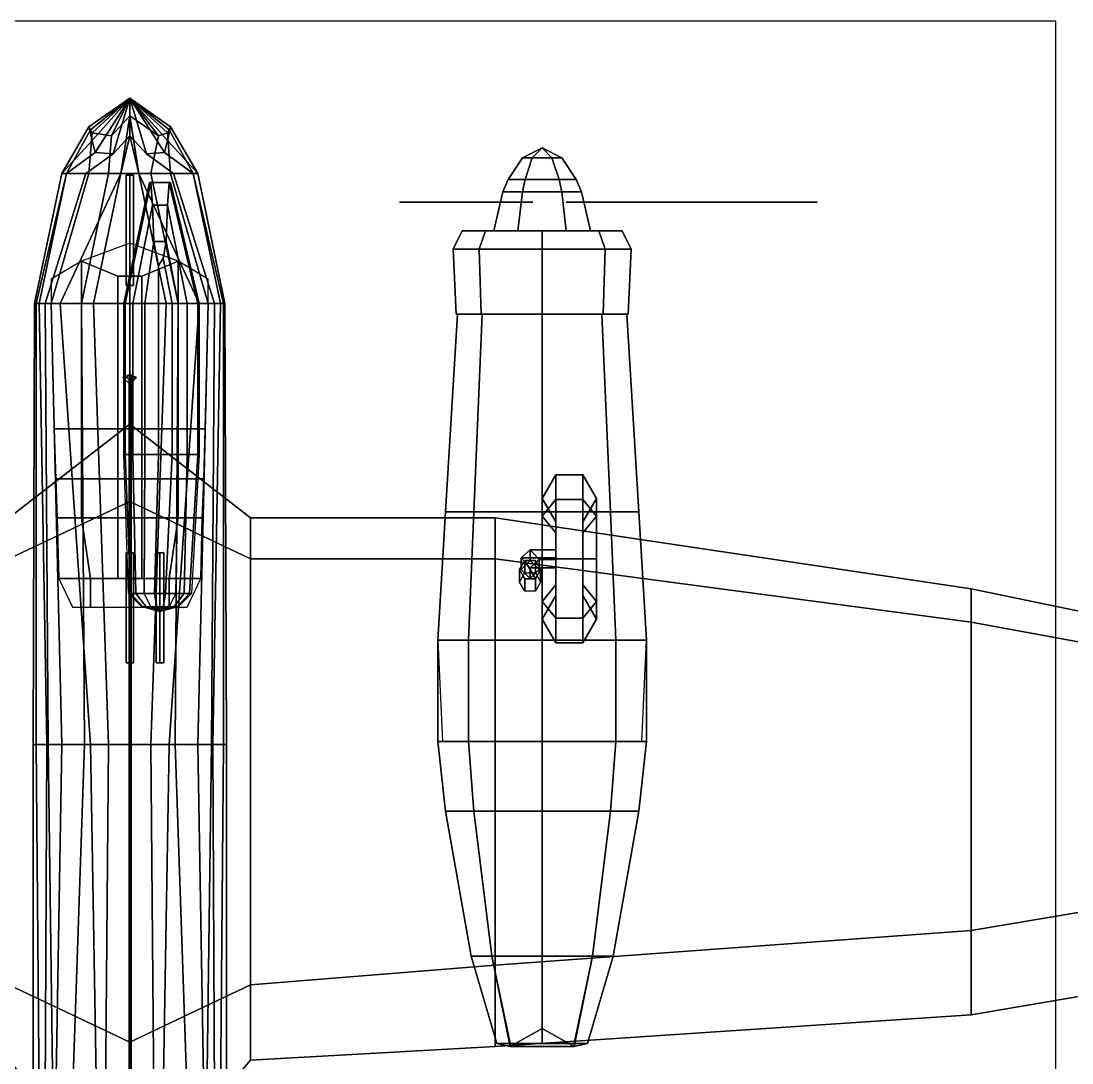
# Model space of a CAD drawing. Header units: millimetres. Extents: x -10 to 10, y -13 to 41.5.
# Drawn here: x -0.72 to 6.24, y 0.81 to 7.71 of the extents above; entities that cross this region are included whole.
import ezdxf

# ---------------------------------------------------------------- set-up
doc = ezdxf.new("R2010")
doc.units = ezdxf.units.MM
for name, color, linetype in [('cab', 6, 'Continuous'), ('doors', 6, 'Continuous'), ('drawing', 9, 'Continuous'), ('gun', 1, 'Continuous'), ('propeller', 1, 'Continuous'), ('shassis', 3, 'Continuous'), ('wheels', 2, 'Continuous'), ('wing1', 5, 'Continuous'), ('wing2', 5, 'Continuous')]:
    doc.layers.add(name, color=color, linetype=linetype)
picture_1 = doc.add_image_def('image2.gif', size_in_pixel=(2260, 1623))

msp = doc.modelspace()

# ---------------------------------------------------------------- linework, layer by layer
for points in [[(0, 7.2, -0.18), (-0.27, 7.01, -0.18), (-0.26, 6.99, -0.0494), (0, 7.2, -0.18)], [(0, 7.2, -0.18), (-0.25, 6.92, -0.3106), (-0.27, 7.01, -0.18), (0, 7.2, -0.18)], [(0, 7.2, -0.18), (-0.26, 6.99, -0.0494), (-0.25, 6.97, 0.0654), (0, 7.2, -0.18)], [(0, 7.2, -0.18), (-0.25, 6.97, 0.0654), (-0.12, 6.95, 0.1507), (0, 7.2, -0.18)], [(0, 7.2, -0.18), (-0.23, 6.84, -0.4254), (-0.25, 6.92, -0.3106), (0, 7.2, -0.18)], [(0, 7.2, -0.18), (-0.11, 6.83, -0.5107), (-0.23, 6.84, -0.4254), (0, 7.2, -0.18)], [(0, 7.2, -0.18), (-0.12, 6.95, 0.1507), (0, 7.0818, 0.196), (0, 7.2, -0.18)], [(0, 7.2, -0.18), (0, 6.95, -0.51), (-0.11, 6.83, -0.5107), (0, 7.2, -0.18)], [(0, 7.2, -0.18), (0, 7.0818, 0.196), (0, 7.0818, 0.196), (0, 7.2, -0.18)], [(0, 7.2, -0.18), (0, 7.0818, 0.196), (0.1909, 6.95, 0.1507), (0, 7.2, -0.18)], [(0, 7.2, -0.18), (0.1909, 6.95, 0.1507), (0.25, 6.97, 0.0654), (0, 7.2, -0.18)], [(0, 7.2, -0.18), (0.25, 6.97, 0.0654), (0.26, 6.99, -0.0494), (0, 7.2, -0.18)], [(0, 7.2, -0.18), (0.26, 6.99, -0.0494), (0.27, 7.01, -0.18), (0, 7.2, -0.18)], [(0, 7.2, -0.18), (0.27, 7.01, -0.18), (0.25, 6.92, -0.3106), (0, 7.2, -0.18)], [(0, 7.2, -0.18), (0.25, 6.92, -0.3106), (0.23, 6.84, -0.4254), (0, 7.2, -0.18)], [(0, 7.2, -0.18), (0.23, 6.84, -0.4254), (0.11, 6.83, -0.5107), (0, 7.2, -0.18)], [(0, 7.2, -0.18), (0.11, 6.83, -0.5107), (0, 6.95, -0.51), (0, 7.2, -0.18)], [(0, 7.2, -0.18), (0, 6.95, -0.51), (0, 6.95, -0.51), (0, 7.2, -0.18)], [(-0.12, 6.95, 0.1507), (-0.14, 6.7, 0.41), (-0.06, 6.7, 0.42), (0, 7.0818, 0.196)], [(0, 7.0818, 0.196), (-0.06, 6.7, 0.42), (0.06, 6.7, 0.42), (0, 7.0818, 0.196)], [(0, 7.0818, 0.196), (0.06, 6.7, 0.42), (0.14, 6.7, 0.41), (0.1909, 6.95, 0.1507)], [(-0.27, 7.01, -0.18), (-0.45, 6.7, 0.01), (-0.42, 6.7, 0.13), (-0.26, 6.99, -0.0494)], [(-0.25, 6.92, -0.3106), (-0.45, 6.7, -0.24), (-0.45, 6.7, 0.01), (-0.27, 7.01, -0.18)], [(-0.26, 6.99, -0.0494), (-0.42, 6.7, 0.13), (-0.27, 6.7, 0.34), (-0.25, 6.97, 0.0654)], [(-0.25, 6.97, 0.0654), (-0.27, 6.7, 0.34), (-0.14, 6.7, 0.41), (-0.12, 6.95, 0.1507)], [(0.1909, 6.95, 0.1507), (0.14, 6.7, 0.41), (0.27, 6.7, 0.34), (0.25, 6.97, 0.0654)], [(0.27, 7.01, -0.18), (0.45, 6.7, 0.01), (0.45, 6.7, -0.24), (0.25, 6.92, -0.3106)], [(0.25, 6.97, 0.0654), (0.27, 6.7, 0.34), (0.42, 6.7, 0.13), (0.26, 6.99, -0.0494)], [(0.26, 6.99, -0.0494), (0.42, 6.7, 0.13), (0.45, 6.7, 0.01), (0.27, 7.01, -0.18)], [(-0.23, 6.84, -0.4254), (-0.42, 6.7, -0.43), (-0.45, 6.7, -0.24), (-0.25, 6.92, -0.3106)], [(0, 6.95, -0.51), (-0.06, 6.7, -0.63), (-0.29, 6.7, -0.58), (-0.11, 6.83, -0.5107)], [(0, 6.95, -0.51), (0.06, 6.7, -0.63), (-0.06, 6.7, -0.63), (0, 6.95, -0.51)], [(0.11, 6.83, -0.5107), (0.29, 6.7, -0.58), (0.06, 6.7, -0.63), (0, 6.95, -0.51)], [(0.25, 6.92, -0.3106), (0.45, 6.7, -0.24), (0.42, 6.7, -0.43), (0.23, 6.84, -0.4254)], [(-0.11, 6.83, -0.5107), (-0.29, 6.7, -0.58), (-0.42, 6.7, -0.43), (-0.23, 6.84, -0.4254)], [(0.23, 6.84, -0.4254), (0.42, 6.7, -0.43), (0.29, 6.7, -0.58), (0.11, 6.83, -0.5107)], [(-0.45, 6.7, -0.24), (-0.42, 6.7, -0.43), (-0.62, 5.84, -0.4), (-0.63, 5.84, -0.21)], [(-0.42, 6.7, 0.13), (-0.45, 6.7, 0.01), (-0.63, 5.84, 0.04), (-0.6, 5.84, 0.2)], [(-0.45, 6.7, 0.01), (-0.45, 6.7, -0.24), (-0.63, 5.84, -0.21), (-0.63, 5.84, 0.04)], [(-0.42, 6.7, -0.43), (-0.29, 6.7, -0.58), (-0.56, 5.84, -0.59), (-0.62, 5.84, -0.4)], [(-0.27, 6.7, 0.34), (-0.42, 6.7, 0.13), (-0.6, 5.84, 0.2), (-0.52, 5.84, 0.61)], [(-0.29, 6.7, -0.58), (-0.06, 6.7, -0.63), (-0.46, 5.84, -0.71), (-0.56, 5.84, -0.59)], [(-0.14, 6.7, 0.41), (-0.27, 6.7, 0.34), (-0.52, 5.84, 0.61), (-0.32, 5.84, 0.69)], [(-0.06, 6.7, -0.63), (0, 6.7, -0.63), (0, 5.84, -0.73), (-0.46, 5.84, -0.71)], [(-0.06, 6.7, 0.42), (-0.14, 6.7, 0.41), (-0.32, 5.84, 0.69), (-0.24, 5.84, 0.71)], [(-0.24, 5.84, 0.71), (0, 5.84, 0.74), (0, 6.7, 0.42), (-0.06, 6.7, 0.42)], [(0.46, 5.84, -0.71), (0, 5.84, -0.73), (0, 6.7, -0.63), (0.06, 6.7, -0.63)], [(0.06, 6.7, 0.42), (0, 6.7, 0.42), (0, 5.84, 0.74), (0.24, 5.84, 0.71)], [(0.56, 5.84, -0.59), (0.46, 5.84, -0.71), (0.06, 6.7, -0.63), (0.29, 6.7, -0.58)], [(0.24, 5.84, 0.71), (0.32, 5.84, 0.69), (0.14, 6.7, 0.41), (0.06, 6.7, 0.42)], [(0.32, 5.84, 0.69), (0.52, 5.84, 0.61), (0.27, 6.7, 0.34), (0.14, 6.7, 0.41)], [(0.52, 5.84, 0.61), (0.6, 5.84, 0.2), (0.42, 6.7, 0.13), (0.27, 6.7, 0.34)], [(0.62, 5.84, -0.4), (0.56, 5.84, -0.59), (0.29, 6.7, -0.58), (0.42, 6.7, -0.43)], [(0.63, 5.84, -0.21), (0.62, 5.84, -0.4), (0.42, 6.7, -0.43), (0.45, 6.7, -0.24)], [(0.6, 5.84, 0.2), (0.63, 5.84, 0.04), (0.45, 6.7, 0.01), (0.42, 6.7, 0.13)], [(0.63, 5.84, 0.04), (0.63, 5.84, -0.21), (0.45, 6.7, -0.24), (0.45, 6.7, 0.01)], [(-0.63, 5.84, -0.21), (-0.62, 5.84, -0.4), (-0.62, 2.92, -0.53), (-0.64, 2.92, -0.44)], [(-0.6, 5.84, 0.2), (-0.63, 5.84, 0.04), (-0.64, 2.92, 0.11), (-0.55, 2.92, 0.5)], [(-0.63, 5.84, 0.04), (-0.63, 5.84, -0.21), (-0.64, 2.92, -0.44), (-0.64, 2.92, 0.11)], [(-0.62, 5.84, -0.4), (-0.56, 5.84, -0.59), (-0.54, 2.92, -0.63), (-0.62, 2.92, -0.53)], [(-0.52, 5.84, 0.61), (-0.6, 5.84, 0.2), (-0.55, 2.92, 0.5), (-0.45, 2.92, 0.65)], [(-0.56, 5.84, -0.59), (-0.46, 5.84, -0.71), (-0.26, 2.92, -0.73), (-0.54, 2.92, -0.63)], [(-0.32, 5.84, 0.69), (-0.52, 5.84, 0.61), (-0.45, 2.92, 0.65), (-0.3, 2.92, 0.71)], [(-0.46, 5.84, -0.71), (0, 5.84, -0.73), (0, 2.92, -0.73), (-0.26, 2.92, -0.73)], [(-0.24, 5.84, 0.71), (-0.32, 5.84, 0.69), (-0.3, 2.92, 0.71), (-0.14, 2.92, 0.74)], [(-0.14, 2.92, 0.74), (0, 2.92, 0.74), (0, 5.84, 0.74), (-0.24, 5.84, 0.71)], [(0.24, 5.84, 0.71), (0, 5.84, 0.74), (0, 2.92, 0.74), (0.14, 2.92, 0.74)], [(0.26, 2.92, -0.73), (0, 2.92, -0.73), (0, 5.84, -0.73), (0.46, 5.84, -0.71)], [(0.14, 2.92, 0.74), (0.3, 2.92, 0.71), (0.32, 5.84, 0.69), (0.24, 5.84, 0.71)], [(0.54, 2.92, -0.63), (0.26, 2.92, -0.73), (0.46, 5.84, -0.71), (0.56, 5.84, -0.59)], [(0.3, 2.92, 0.71), (0.45, 2.92, 0.65), (0.52, 5.84, 0.61), (0.32, 5.84, 0.69)], [(0.45, 2.92, 0.65), (0.55, 2.92, 0.5), (0.6, 5.84, 0.2), (0.52, 5.84, 0.61)], [(0.62, 2.92, -0.53), (0.54, 2.92, -0.63), (0.56, 5.84, -0.59), (0.62, 5.84, -0.4)], [(0.55, 2.92, 0.5), (0.64, 2.92, 0.11), (0.63, 5.84, 0.04), (0.6, 5.84, 0.2)], [(0.64, 2.92, -0.44), (0.62, 2.92, -0.53), (0.62, 5.84, -0.4), (0.63, 5.84, -0.21)], [(0.64, 2.92, 0.11), (0.64, 2.92, -0.44), (0.63, 5.84, -0.21), (0.63, 5.84, 0.04)], [(-0.02, 5.35, 2.03), (0, 5.37, 2.03), (0, 5.37, 0.99), (-0.045, 5.35, 0.99)], [(0.02, 5.35, 2.03), (0, 5.37, 2.03), (-0.02, 5.35, 2.03), (0, 5.33, 2.03)], [(0, 5.37, 2.03), (0.02, 5.35, 2.03), (0.045, 5.35, 0.99), (0, 5.37, 0.99)], [(0, 5.33, 2.03), (-0.02, 5.35, 2.03), (-0.045, 5.35, 0.99), (0, 5.305, 1)], [(0.01, 5.35, 2.01), (-0.005, 5.35, 2.0187), (-0.005, -5.58, 1.9996), (0.01, -5.58, 1.9909)], [(-0.005, 5.35, 2.0187), (-0.005, 5.35, 2.0013), (-0.005, -5.58, 1.9823), (-0.005, -5.58, 1.9996)], [(-0.005, 5.35, 2.0013), (0.01, 5.35, 2.01), (0.01, -5.58, 1.9909), (-0.005, -5.58, 1.9823)], [(0.02, 5.35, 2.03), (0, 5.33, 2.03), (0, 5.305, 1), (0.045, 5.35, 0.99)], [(-0.55, 2.92, 0.5), (-0.64, 2.92, 0.11), (-0.64, 0.59, 0.02), (-0.56, 0.59, 0.4)], [(-0.64, 2.92, -0.44), (-0.62, 2.92, -0.53), (-0.6, 0.59, -0.6), (-0.64, 0.59, -0.51)], [(-0.64, 2.92, 0.11), (-0.64, 2.92, -0.44), (-0.64, 0.59, -0.51), (-0.64, 0.59, 0.02)], [(-0.62, 2.92, -0.53), (-0.54, 2.92, -0.63), (-0.51, 0.59, -0.68), (-0.6, 0.59, -0.6)], [(-0.45, 2.92, 0.65), (-0.55, 2.92, 0.5), (-0.56, 0.59, 0.4), (-0.49, 0.59, 0.57)], [(-0.54, 2.92, -0.63), (-0.26, 2.92, -0.73), (-0.22, 0.59, -0.76), (-0.51, 0.59, -0.68)], [(-0.3, 2.92, 0.71), (-0.45, 2.92, 0.65), (-0.49, 0.59, 0.57), (-0.38, 0.59, 0.66)], [(-0.14, 2.92, 0.74), (-0.3, 2.92, 0.71), (-0.38, 0.59, 0.66), (-0.16, 0.59, 0.72)], [(0.22, 0.59, -0.76), (-0.22, 0.59, -0.76), (-0.26, 2.92, -0.73), (0.26, 2.92, -0.73)], [(0.14, 2.92, 0.74), (-0.14, 2.92, 0.74), (-0.16, 0.59, 0.72), (0.16, 0.59, 0.72)], [(0.16, 0.59, 0.72), (0.38, 0.59, 0.66), (0.3, 2.92, 0.71), (0.14, 2.92, 0.74)], [(0.51, 0.59, -0.68), (0.22, 0.59, -0.76), (0.26, 2.92, -0.73), (0.54, 2.92, -0.63)], [(0.38, 0.59, 0.66), (0.49, 0.59, 0.57), (0.45, 2.92, 0.65), (0.3, 2.92, 0.71)], [(0.49, 0.59, 0.57), (0.56, 0.59, 0.4), (0.55, 2.92, 0.5), (0.45, 2.92, 0.65)], [(0.6, 0.59, -0.6), (0.51, 0.59, -0.68), (0.54, 2.92, -0.63), (0.62, 2.92, -0.53)], [(0.56, 0.59, 0.4), (0.64, 0.59, 0.02), (0.64, 2.92, 0.11), (0.55, 2.92, 0.5)], [(0.64, 0.59, -0.51), (0.6, 0.59, -0.6), (0.62, 2.92, -0.53), (0.64, 2.92, -0.44)], [(0.64, 0.59, 0.02), (0.64, 0.59, -0.51), (0.64, 2.92, -0.44), (0.64, 2.92, 0.11)]]:
    msp.add_3dface(points)
at = {"layer": 'cab'}
for points in [[(-0.03, 5.84, -1.08), (-0.04, 5.84, -0.73), (0.13, 6.64, -0.64), (0.14, 6.64, -0.77)], [(0.02, 5.84, -1.15), (-0.03, 5.84, -1.08), (0.14, 6.64, -0.77), (0.15, 6.49, -0.93)], [(0.14, 6.64, -0.77), (0.13, 6.64, -0.64), (0.27, 6.64, -0.64), (0.26, 6.64, -0.74)], [(0.15, 6.49, -0.93), (0.14, 6.64, -0.77), (0.26, 6.64, -0.74), (0.25, 6.49, -0.93)], [(0.45, 5.84, -0.92), (0.38, 5.84, -1.12), (0.25, 6.49, -0.93), (0.26, 6.64, -0.74)], [(0.46, 5.84, -0.71), (0.45, 5.84, -0.92), (0.26, 6.64, -0.74), (0.27, 6.64, -0.64)], [(0.1, 5.84, -1.19), (0.02, 5.84, -1.15), (0.15, 6.49, -0.93), (0.16, 6.25, -1.14)], [(0.16, 6.25, -1.14), (0.15, 6.49, -0.93), (0.25, 6.49, -0.93), (0.24, 6.25, -1.14)], [(0.38, 5.84, -1.12), (0.32, 5.84, -1.17), (0.24, 6.25, -1.14), (0.25, 6.49, -0.93)], [(0, 6.24, 0.56), (-0.32, 6.12, 0.52), (-0.08, 6.02, 0.82), (0, 6.02, 0.82)], [(0, 6.02, 0.82), (0.08, 6.02, 0.82), (0.32, 6.12, 0.52), (0, 6.24, 0.56)], [(0.19, 5.84, -1.21), (0.1, 5.84, -1.19), (0.16, 6.25, -1.14), (0.19, 6.09, -1.18)], [(0.19, 6.09, -1.18), (0.16, 6.25, -1.14), (0.24, 6.25, -1.14), (0.22, 6.14, -1.17)], [(0.32, 5.84, -1.17), (0.28, 5.84, -1.19), (0.22, 6.14, -1.17), (0.24, 6.25, -1.14)], [(0.28, 5.84, -1.19), (0.19, 5.84, -1.21), (0.19, 6.09, -1.18), (0.22, 6.14, -1.17)], [(-0.32, 6.12, 0.52), (-0.52, 6, 0.56), (-0.52, 5.84, 0.61), (-0.32, 5.84, 0.8)], [(-0.08, 6.02, 0.82), (-0.32, 6.12, 0.52), (-0.32, 5.84, 0.8), (-0.08, 5.84, 0.92)], [(0.08, 5.84, 0.92), (0.32, 5.84, 0.8), (0.32, 6.12, 0.52), (0.08, 6.02, 0.82)], [(0.32, 5.84, 0.8), (0.52, 5.84, 0.61), (0.52, 6, 0.56), (0.32, 6.12, 0.52)], [(-0.08, 5.84, 0.92), (0.08, 5.84, 0.92), (0.08, 6.02, 0.82), (-0.08, 6.02, 0.82)], [(-0.32, 5.84, 0.8), (-0.52, 5.84, 0.61), (-0.5, 5.01, 0.61), (-0.32, 5.01, 0.93)], [(-0.08, 5.84, 0.92), (-0.32, 5.84, 0.8), (-0.32, 5.01, 0.93), (-0.08, 5.01, 1.05)], [(0.08, 5.84, 0.92), (-0.08, 5.84, 0.92), (-0.08, 5.01, 1.05), (0.08, 5.01, 1.05)], [(-0.03, 4.84, -1.08), (-0.04, 4.84, -0.73), (-0.04, 5.84, -0.73), (-0.03, 5.84, -1.08)], [(0.02, 4.84, -1.15), (-0.03, 4.84, -1.08), (-0.03, 5.84, -1.08), (0.02, 5.84, -1.15)], [(0.1, 4.84, -1.19), (0.02, 4.84, -1.15), (0.02, 5.84, -1.15), (0.1, 5.84, -1.19)], [(0.08, 5.01, 1.05), (0.32, 5.01, 0.93), (0.32, 5.84, 0.8), (0.08, 5.84, 0.92)], [(0.19, 4.84, -1.21), (0.1, 4.84, -1.19), (0.1, 5.84, -1.19), (0.19, 5.84, -1.21)], [(0.28, 4.84, -1.19), (0.19, 4.84, -1.21), (0.19, 5.84, -1.21), (0.28, 5.84, -1.19)], [(0.32, 4.84, -1.17), (0.28, 4.84, -1.19), (0.28, 5.84, -1.19), (0.32, 5.84, -1.17)], [(0.32, 5.01, 0.93), (0.5, 5.01, 0.61), (0.52, 5.84, 0.61), (0.32, 5.84, 0.8)], [(0.38, 4.84, -1.12), (0.32, 4.84, -1.17), (0.32, 5.84, -1.17), (0.38, 5.84, -1.12)], [(0.45, 4.84, -0.92), (0.38, 4.84, -1.12), (0.38, 5.84, -1.12), (0.45, 5.84, -0.92)], [(0.46, 4.84, -0.71), (0.45, 4.84, -0.92), (0.45, 5.84, -0.92), (0.46, 5.84, -0.71)], [(-0.32, 5.01, 0.93), (-0.5, 5.01, 0.61), (-0.49, 4.68, 0.61), (-0.32, 4.68, 0.93)], [(-0.08, 5.01, 1.05), (-0.32, 5.01, 0.93), (-0.32, 4.68, 0.93), (-0.08, 4.68, 1.05)], [(0.08, 5.01, 1.05), (-0.08, 5.01, 1.05), (-0.08, 4.68, 1.05), (0.08, 4.68, 1.05)], [(0.08, 4.68, 1.05), (0.32, 4.68, 0.93), (0.32, 5.01, 0.93), (0.08, 5.01, 1.05)], [(0.32, 4.68, 0.93), (0.49, 4.68, 0.61), (0.5, 5.01, 0.61), (0.32, 5.01, 0.93)], [(-0.0078, 3.92, -0.73), (-0.04, 4.84, -0.73), (-0.03, 4.84, -1.08), (0.0047, 3.92, -0.8011)], [(0.0047, 3.92, -0.8011), (-0.03, 4.84, -1.08), (0.02, 4.84, -1.15), (0.0408, 3.92, -0.8636)], [(0.0408, 3.92, -0.8636), (0.02, 4.84, -1.15), (0.1, 4.84, -1.19), (0.0961, 3.92, -0.91)], [(0.0961, 3.92, -0.91), (0.1, 4.84, -1.19), (0.19, 4.84, -1.21), (0.1639, 3.92, -0.9347)], [(0.1639, 3.92, -0.9347), (0.19, 4.84, -1.21), (0.28, 4.84, -1.19), (0.2361, 3.92, -0.9347)], [(0.2361, 3.92, -0.9347), (0.28, 4.84, -1.19), (0.32, 4.84, -1.17), (0.3039, 3.92, -0.91)], [(0.3039, 3.92, -0.91), (0.32, 4.84, -1.17), (0.38, 4.84, -1.12), (0.3592, 3.92, -0.8636)], [(0.3592, 3.92, -0.8636), (0.38, 4.84, -1.12), (0.45, 4.84, -0.92), (0.3953, 3.92, -0.8011)], [(0.3953, 3.92, -0.8011), (0.45, 4.84, -0.92), (0.46, 4.84, -0.71), (0.4078, 3.92, -0.73)], [(-0.32, 4.68, 0.93), (-0.49, 4.68, 0.61), (-0.48, 4.42, 0.61), (-0.32, 4.42, 0.93)], [(-0.08, 4.68, 1.05), (-0.32, 4.68, 0.93), (-0.32, 4.42, 0.93), (-0.08, 4.42, 1)], [(0.08, 4.68, 1.05), (-0.08, 4.68, 1.05), (-0.08, 4.42, 1), (0.08, 4.42, 1)], [(0.08, 4.42, 1), (0.32, 4.42, 0.93), (0.32, 4.68, 0.93), (0.08, 4.68, 1.05)], [(0.32, 4.42, 0.93), (0.48, 4.42, 0.61), (0.49, 4.68, 0.61), (0.32, 4.68, 0.93)], [(-0.32, 4.42, 0.93), (-0.48, 4.42, 0.61), (-0.47, 4.02, 0.61), (-0.26, 4.02, 0.76)], [(-0.08, 4.42, 1), (-0.32, 4.42, 0.93), (-0.26, 4.02, 0.76), (-0.08, 4.02, 0.76)], [(0.08, 4.42, 1), (-0.08, 4.42, 1), (-0.08, 4.02, 0.76), (0.08, 4.02, 0.76)], [(0.08, 4.02, 0.76), (0.26, 4.02, 0.76), (0.32, 4.42, 0.93), (0.08, 4.42, 1)], [(0.26, 4.02, 0.76), (0.47, 4.02, 0.61), (0.48, 4.42, 0.61), (0.32, 4.42, 0.93)], [(-0.26, 4.02, 0.76), (-0.47, 4.02, 0.61), (-0.38, 3.83, 0.63), (-0.26, 3.83, 0.72)], [(-0.26, 3.83, 0.72), (0.26, 3.83, 0.72), (0.26, 4.02, 0.76), (-0.26, 4.02, 0.76)], [(0.26, 3.83, 0.72), (0.38, 3.83, 0.63), (0.47, 4.02, 0.61), (0.26, 4.02, 0.76)], [(0.08, 3.8322, -0.73), (-0.0078, 3.92, -0.73), (0.0047, 3.92, -0.8011), (0.0872, 3.8322, -0.771)], [(0.0872, 3.8322, -0.771), (0.0047, 3.92, -0.8011), (0.0408, 3.92, -0.8636), (0.1081, 3.8322, -0.8071)], [(0.1081, 3.8322, -0.8071), (0.0408, 3.92, -0.8636), (0.0961, 3.92, -0.91), (0.14, 3.8322, -0.8339)], [(0.14, 3.8322, -0.8339), (0.0961, 3.92, -0.91), (0.1639, 3.92, -0.9347), (0.1792, 3.8322, -0.8482)], [(0.1792, 3.8322, -0.8482), (0.1639, 3.92, -0.9347), (0.2361, 3.92, -0.9347), (0.2208, 3.8322, -0.8482)], [(0.2208, 3.8322, -0.8482), (0.2361, 3.92, -0.9347), (0.3039, 3.92, -0.91), (0.26, 3.8322, -0.8339)], [(0.26, 3.8322, -0.8339), (0.3039, 3.92, -0.91), (0.3592, 3.92, -0.8636), (0.2919, 3.8322, -0.8071)], [(0.2919, 3.8322, -0.8071), (0.3592, 3.92, -0.8636), (0.3953, 3.92, -0.8011), (0.3128, 3.8322, -0.771)], [(0.3128, 3.8322, -0.771), (0.3953, 3.92, -0.8011), (0.4078, 3.92, -0.73), (0.32, 3.8322, -0.73)], [(0.2, 3.8, -0.73), (0.08, 3.8322, -0.73), (0.0872, 3.8322, -0.771), (0.2, 3.8, -0.73)], [(0.2, 3.8, -0.73), (0.0872, 3.8322, -0.771), (0.1081, 3.8322, -0.8071), (0.2, 3.8, -0.73)], [(0.2, 3.8, -0.73), (0.1081, 3.8322, -0.8071), (0.14, 3.8322, -0.8339), (0.2, 3.8, -0.73)], [(0.2, 3.8, -0.73), (0.14, 3.8322, -0.8339), (0.1792, 3.8322, -0.8482), (0.2, 3.8, -0.73)], [(0.2, 3.8, -0.73), (0.1792, 3.8322, -0.8482), (0.2208, 3.8322, -0.8482), (0.2, 3.8, -0.73)], [(0.2, 3.8, -0.73), (0.2208, 3.8322, -0.8482), (0.26, 3.8322, -0.8339), (0.2, 3.8, -0.73)], [(0.2, 3.8, -0.73), (0.26, 3.8322, -0.8339), (0.2919, 3.8322, -0.8071), (0.2, 3.8, -0.73)], [(0.2, 3.8, -0.73), (0.2919, 3.8322, -0.8071), (0.3128, 3.8322, -0.771), (0.2, 3.8, -0.73)], [(0.2, 3.8, -0.73), (0.3128, 3.8322, -0.771), (0.32, 3.8322, -0.73), (0.2, 3.8, -0.73)]]:
    msp.add_3dface(points, dxfattribs=at)
at = {"layer": 'doors'}
for points in [[(2.2775, 4.46, -0.9175), (2.09, 4.46, -1.37), (2.04, 3.61, -1.37), (2.2421, 3.61, -0.8821)], [(3.37, 4.46, -1.37), (3.1825, 4.46, -0.9175), (3.2179, 3.61, -0.8821), (3.42, 3.61, -1.37)], [(2.2421, 3.61, -0.8821), (2.04, 3.61, -1.37), (2.07, 2.94, -1.37), (2.2421, 2.94, -0.8821)], [(3.42, 3.61, -1.37), (3.2179, 3.61, -0.8821), (3.2179, 2.94, -0.8821), (3.39, 2.94, -1.37)]]:
    msp.add_3dface(points, dxfattribs=at)
at = {"layer": 'gun'}
for points in [[(0, 6.69, 0.705), (-0.025, 6.69, 0.68), (-0.025, 5.96, 0.68), (0, 5.96, 0.705)], [(-0.025, 6.69, 0.68), (0, 6.69, 0.655), (0, 5.96, 0.655), (-0.025, 5.96, 0.68)], [(0.025, 6.69, 0.68), (0, 6.69, 0.655), (-0.025, 6.69, 0.68), (0, 6.69, 0.705)], [(0.025, 6.69, 0.68), (0, 6.69, 0.705), (0, 5.96, 0.705), (0.025, 5.96, 0.68)], [(0, 6.69, 0.655), (0.025, 6.69, 0.68), (0.025, 5.96, 0.68), (0, 5.96, 0.655)], [(-0.025, 3.46, 0.8), (0, 3.46, 0.825), (0, 4.19, 0.825), (-0.025, 4.19, 0.8)], [(0, 3.46, 0.775), (-0.025, 3.46, 0.8), (-0.025, 4.19, 0.8), (0, 4.19, 0.775)], [(0, 3.46, 0.825), (0.025, 3.46, 0.8), (0.025, 4.19, 0.8), (0, 4.19, 0.825)], [(0.025, 3.46, 0.8), (0, 3.46, 0.775), (0, 4.19, 0.775), (0.025, 4.19, 0.8)], [(0.175, 3.46, -0.88), (0.2, 3.46, -0.855), (0.2, 4.19, -0.855), (0.175, 4.19, -0.88)], [(0.2, 3.46, -0.905), (0.175, 3.46, -0.88), (0.175, 4.19, -0.88), (0.2, 4.19, -0.905)], [(0.2, 3.46, -0.855), (0.225, 3.46, -0.88), (0.225, 4.19, -0.88), (0.2, 4.19, -0.855)], [(0.225, 3.46, -0.88), (0.2, 3.46, -0.905), (0.2, 4.19, -0.905), (0.225, 4.19, -0.88)], [(0.025, 3.46, 0.8), (0, 3.46, 0.825), (-0.025, 3.46, 0.8), (0, 3.46, 0.775)], [(0.225, 3.46, -0.88), (0.2, 3.46, -0.855), (0.175, 3.46, -0.88), (0.2, 3.46, -0.905)]]:
    msp.add_3dface(points, dxfattribs=at)
at = {"layer": 'propeller'}
for points in [[(2.73, 6.87, -0.4), (2.665, 6.8052, -0.5126), (2.6, 6.8052, -0.4), (2.73, 6.87, -0.4)], [(2.73, 6.87, -0.4), (2.6, 6.8052, -0.4), (2.665, 6.8052, -0.2874), (2.73, 6.87, -0.4)], [(2.73, 6.87, -0.4), (2.665, 6.8052, -0.2874), (2.795, 6.8052, -0.2874), (2.73, 6.87, -0.4)], [(2.73, 6.87, -0.4), (2.795, 6.8052, -0.5126), (2.665, 6.8052, -0.5126), (2.73, 6.87, -0.4)], [(2.73, 6.87, -0.4), (2.795, 6.8052, -0.2874), (2.86, 6.8052, -0.4), (2.73, 6.87, -0.4)], [(2.73, 6.87, -0.4), (2.86, 6.8052, -0.4), (2.795, 6.8052, -0.5126), (2.73, 6.87, -0.4)], [(2.665, 6.8052, -0.5126), (2.6174, 6.66, -0.595), (2.5048, 6.66, -0.4), (2.6, 6.8052, -0.4)], [(2.6, 6.8052, -0.4), (2.5048, 6.66, -0.4), (2.6174, 6.66, -0.205), (2.665, 6.8052, -0.2874)], [(2.665, 6.8052, -0.2874), (2.6174, 6.66, -0.205), (2.8426, 6.66, -0.205), (2.795, 6.8052, -0.2874)], [(2.795, 6.8052, -0.5126), (2.8426, 6.66, -0.595), (2.6174, 6.66, -0.595), (2.665, 6.8052, -0.5126)], [(2.795, 6.8052, -0.2874), (2.8426, 6.66, -0.205), (2.9552, 6.66, -0.4), (2.86, 6.8052, -0.4)], [(2.86, 6.8052, -0.4), (2.9552, 6.66, -0.4), (2.8426, 6.66, -0.595), (2.795, 6.8052, -0.5126)], [(2.6174, 6.66, -0.595), (2.6, 6.58, -0.6252), (2.47, 6.58, -0.4), (2.5048, 6.66, -0.4)], [(2.5048, 6.66, -0.4), (2.47, 6.58, -0.4), (2.6, 6.58, -0.1748), (2.6174, 6.66, -0.205)], [(2.6174, 6.66, -0.205), (2.6, 6.58, -0.1748), (2.86, 6.58, -0.1748), (2.8426, 6.66, -0.205)], [(2.8426, 6.66, -0.595), (2.86, 6.58, -0.6252), (2.6, 6.58, -0.6252), (2.6174, 6.66, -0.595)], [(2.8426, 6.66, -0.205), (2.86, 6.58, -0.1748), (2.99, 6.58, -0.4), (2.9552, 6.66, -0.4)], [(2.9552, 6.66, -0.4), (2.99, 6.58, -0.4), (2.86, 6.58, -0.6252), (2.8426, 6.66, -0.595)], [(2.57, 6.32, -0.6771), (2.41, 6.32, -0.4), (2.47, 6.58, -0.4), (2.6, 6.58, -0.6252)], [(2.41, 6.32, -0.4), (2.57, 6.32, -0.1229), (2.6, 6.58, -0.1748), (2.47, 6.58, -0.4)], [(2.57, 6.32, -0.1229), (2.89, 6.32, -0.1229), (2.86, 6.58, -0.1748), (2.6, 6.58, -0.1748)], [(2.89, 6.32, -0.6771), (2.57, 6.32, -0.6771), (2.6, 6.58, -0.6252), (2.86, 6.58, -0.6252)], [(2.89, 6.32, -0.1229), (3.05, 6.32, -0.4), (2.99, 6.58, -0.4), (2.86, 6.58, -0.1748)], [(3.05, 6.32, -0.4), (2.89, 6.32, -0.6771), (2.86, 6.58, -0.6252), (2.99, 6.58, -0.4)], [(1.8546, 6.51, 1.1962), (1.7854, 6.51, 1.1562), (1.7871, 6.51, 1.0532), (1.9256, 6.51, 1.1332)], [(1.9256, 6.51, 1.1332), (1.7871, 6.51, 1.0532), (1.7854, 6.51, 1.1562), (1.8546, 6.51, 1.1962)], [(1.7854, 6.51, -1.9562), (1.8546, 6.51, -1.9962), (1.9429, 6.51, -1.9432), (1.8044, 6.51, -1.8632)], [(1.8044, 6.51, -1.8632), (1.9429, 6.51, -1.9432), (1.8546, 6.51, -1.9962), (1.7854, 6.51, -1.9562)], [(2.1039, 6.51, 0.9244), (1.8961, 6.51, 0.8044), (1.7871, 6.51, 1.0532), (1.9256, 6.51, 1.1332)], [(1.9256, 6.51, 1.1332), (1.7871, 6.51, 1.0532), (1.8961, 6.51, 0.8044), (2.1039, 6.51, 0.9244)], [(1.8961, 6.51, -1.6044), (2.1039, 6.51, -1.7244), (1.9429, 6.51, -1.9432), (1.8044, 6.51, -1.8632)], [(1.8044, 6.51, -1.8632), (1.9429, 6.51, -1.9432), (2.1039, 6.51, -1.7244), (1.8961, 6.51, -1.6044)], [(2.1039, 6.51, 0.9244), (1.8961, 6.51, 0.8044), (1.9974, 6.51, 0.6089), (2.2312, 6.51, 0.7439)], [(2.2312, 6.51, 0.7439), (1.9974, 6.51, 0.6089), (1.8961, 6.51, 0.8044), (2.1039, 6.51, 0.9244)], [(1.8961, 6.51, -1.6044), (2.1039, 6.51, -1.7244), (2.2226, 6.51, -1.5389), (1.9888, 6.51, -1.4039)], [(1.9888, 6.51, -1.4039), (2.2226, 6.51, -1.5389), (2.1039, 6.51, -1.7244), (1.8961, 6.51, -1.6044)], [(1.9888, 6.51, -1.4039), (2.2226, 6.51, -1.5389), (2.4276, 6.51, -1.1838), (2.1938, 6.51, -1.0488)], [(2.1938, 6.51, -1.0488), (2.4276, 6.51, -1.1838), (2.2226, 6.51, -1.5389), (1.9888, 6.51, -1.4039)], [(2.2312, 6.51, 0.7439), (1.9974, 6.51, 0.6089), (2.2024, 6.51, 0.2538), (2.4362, 6.51, 0.3888)], [(2.4362, 6.51, 0.3888), (2.2024, 6.51, 0.2538), (1.9974, 6.51, 0.6089), (2.2312, 6.51, 0.7439)], [(2.1938, 6.51, -1.0488), (2.4276, 6.51, -1.1838), (2.5929, 6.51, -0.8174), (2.4284, 6.51, -0.7224)], [(2.4284, 6.51, -0.7224), (2.5929, 6.51, -0.8174), (2.4276, 6.51, -1.1838), (2.1938, 6.51, -1.0488)], [(2.4362, 6.51, 0.3888), (2.2024, 6.51, 0.2538), (2.4371, 6.51, -0.0726), (2.6016, 6.51, 0.0224)], [(2.6016, 6.51, 0.0224), (2.4371, 6.51, -0.0726), (2.2024, 6.51, 0.2538), (2.4362, 6.51, 0.3888)], [(2.6327, 6.51, -0.5286), (2.6587, 6.51, -0.5436), (2.5929, 6.51, -0.8174), (2.4284, 6.51, -0.7224)], [(2.4284, 6.51, -0.7224), (2.5929, 6.51, -0.8174), (2.6587, 6.51, -0.5436), (2.6327, 6.51, -0.5286)], [(2.6673, 6.51, -0.2514), (2.6413, 6.51, -0.2664), (2.4371, 6.51, -0.0726), (2.6016, 6.51, 0.0224)], [(2.6016, 6.51, 0.0224), (2.4371, 6.51, -0.0726), (2.6413, 6.51, -0.2664), (2.6673, 6.51, -0.2514)], [(2.89, 6.51, -0.42), (2.89, 6.51, -0.39), (3.16, 6.51, -0.31), (3.16, 6.51, -0.5)], [(3.16, 6.51, -0.5), (3.16, 6.51, -0.31), (2.89, 6.51, -0.39), (2.89, 6.51, -0.42)], [(3.56, 6.51, -0.54), (3.56, 6.51, -0.27), (3.16, 6.51, -0.31), (3.16, 6.51, -0.5)], [(3.16, 6.51, -0.5), (3.16, 6.51, -0.31), (3.56, 6.51, -0.27), (3.56, 6.51, -0.54)], [(3.56, 6.51, -0.54), (3.56, 6.51, -0.27), (3.97, 6.51, -0.27), (3.97, 6.51, -0.54)], [(3.97, 6.51, -0.54), (3.97, 6.51, -0.27), (3.56, 6.51, -0.27), (3.56, 6.51, -0.54)], [(4.19, 6.51, -0.52), (4.19, 6.51, -0.28), (3.97, 6.51, -0.27), (3.97, 6.51, -0.54)], [(3.97, 6.51, -0.54), (3.97, 6.51, -0.27), (4.19, 6.51, -0.28), (4.19, 6.51, -0.52)], [(4.19, 6.51, -0.52), (4.19, 6.51, -0.28), (4.46, 6.51, -0.31), (4.46, 6.51, -0.47)], [(4.46, 6.51, -0.47), (4.46, 6.51, -0.31), (4.19, 6.51, -0.28), (4.19, 6.51, -0.52)], [(4.55, 6.51, -0.44), (4.55, 6.51, -0.36), (4.46, 6.51, -0.31), (4.46, 6.51, -0.47)], [(4.46, 6.51, -0.47), (4.46, 6.51, -0.31), (4.55, 6.51, -0.36), (4.55, 6.51, -0.44)]]:
    msp.add_3dface(points, dxfattribs=at)
at = {"layer": 'shassis'}
for points in [[(2.65, 4.2098, -2.3848), (2.59, 4.1552, -2.4498), (2.59, 4.0785, -1.5731), (2.65, 4.1383, -1.5679)], [(2.82, 4.2098, -2.3848), (2.82, 4.1552, -2.4498), (2.59, 4.1552, -2.4498), (2.65, 4.2098, -2.3848)], [(2.71, 4.1447, -2.3296), (2.65, 4.2098, -2.3848), (2.65, 4.1383, -1.5679), (2.71, 4.0785, -1.5731)], [(2.82, 4.1448, -2.3302), (2.82, 4.2098, -2.3848), (2.65, 4.2098, -2.3848), (2.71, 4.1448, -2.3302)], [(2.615, 4.1389, -1.5678), (2.58, 4.0785, -1.5731), (2.58, 3.9957, -0.6267), (2.615, 4.0561, -0.6215)], [(2.615, 4.1389, -1.5678), (2.685, 4.0181, -1.5784), (2.615, 4.0181, -1.5784), (2.58, 4.0785, -1.5731)], [(2.59, 4.1552, -2.4498), (2.65, 4.0902, -2.3952), (2.65, 4.0188, -1.5783), (2.59, 4.0785, -1.5731)], [(2.82, 4.1552, -2.4498), (2.82, 4.0902, -2.3952), (2.65, 4.0902, -2.3952), (2.59, 4.1552, -2.4498)], [(2.685, 4.1389, -1.5678), (2.615, 4.1389, -1.5678), (2.615, 4.0561, -0.6215), (2.685, 4.0561, -0.6215)], [(2.685, 4.1389, -1.5678), (2.72, 4.0785, -1.5731), (2.685, 4.0181, -1.5784), (2.615, 4.1389, -1.5678)], [(2.82, 4.0902, -2.3952), (2.82, 4.1448, -2.3302), (2.71, 4.1448, -2.3302), (2.65, 4.0902, -2.3952)], [(2.65, 4.0902, -2.3952), (2.71, 4.1447, -2.3296), (2.71, 4.0785, -1.5731), (2.65, 4.0188, -1.5783)], [(2.72, 4.0785, -1.5731), (2.685, 4.1389, -1.5678), (2.685, 4.0561, -0.6215), (2.72, 3.9957, -0.6267)], [(2.58, 4.0785, -1.5731), (2.615, 4.0181, -1.5784), (2.615, 3.9353, -0.632), (2.58, 3.9957, -0.6267)], [(2.685, 4.0181, -1.5784), (2.72, 4.0785, -1.5731), (2.72, 3.9957, -0.6267), (2.685, 3.9353, -0.632)], [(2.615, 4.0181, -1.5784), (2.685, 4.0181, -1.5784), (2.685, 3.9353, -0.632), (2.615, 3.9353, -0.632)]]:
    msp.add_3dface(points, dxfattribs=at)
at = {"layer": 'wheels'}
for points in [[(2.82, 4.5431, -2.7831), (2.73, 4.4328, -2.6728), (2.73, 4.55, -2.39), (2.82, 4.7059, -2.39)], [(2.82, 4.7059, -2.39), (2.73, 4.55, -2.39), (2.73, 4.4328, -2.1072), (2.82, 4.5431, -1.9969)], [(3, 4.5431, -2.7831), (2.82, 4.5431, -2.7831), (2.82, 4.7059, -2.39), (3, 4.7059, -2.39)], [(3, 4.7059, -2.39), (2.82, 4.7059, -2.39), (2.82, 4.5431, -1.9969), (3, 4.5431, -1.9969)], [(3.09, 4.4328, -2.6728), (3, 4.5431, -2.7831), (3, 4.7059, -2.39), (3.09, 4.55, -2.39)], [(3.09, 4.55, -2.39), (3, 4.7059, -2.39), (3, 4.5431, -1.9969), (3.09, 4.4328, -2.1072)], [(2.73, 4.4328, -2.6728), (2.82, 4.3226, -2.5626), (2.82, 4.3941, -2.39), (2.73, 4.55, -2.39)], [(2.73, 4.55, -2.39), (2.82, 4.3941, -2.39), (2.82, 4.3226, -2.2174), (2.73, 4.4328, -2.1072)], [(2.82, 4.15, -2.9459), (2.73, 4.15, -2.79), (2.73, 4.4328, -2.6728), (2.82, 4.5431, -2.7831)], [(2.82, 4.5431, -1.9969), (2.73, 4.4328, -2.1072), (2.73, 4.15, -1.99), (2.82, 4.15, -1.8341)], [(3, 4.15, -2.9459), (2.82, 4.15, -2.9459), (2.82, 4.5431, -2.7831), (3, 4.5431, -2.7831)], [(3, 4.5431, -1.9969), (2.82, 4.5431, -1.9969), (2.82, 4.15, -1.8341), (3, 4.15, -1.8341)], [(3, 4.3226, -2.5626), (3.09, 4.4328, -2.6728), (3.09, 4.55, -2.39), (3, 4.3941, -2.39)], [(3, 4.3941, -2.39), (3.09, 4.55, -2.39), (3.09, 4.4328, -2.1072), (3, 4.3226, -2.2174)], [(3.09, 4.15, -2.79), (3, 4.15, -2.9459), (3, 4.5431, -2.7831), (3.09, 4.4328, -2.6728)], [(3.09, 4.4328, -2.1072), (3, 4.5431, -1.9969), (3, 4.15, -1.8341), (3.09, 4.15, -1.99)], [(2.73, 4.15, -2.79), (2.82, 4.15, -2.6341), (2.82, 4.3226, -2.5626), (2.73, 4.4328, -2.6728)], [(2.73, 4.4328, -2.1072), (2.82, 4.3226, -2.2174), (2.82, 4.15, -2.1459), (2.73, 4.15, -1.99)], [(2.82, 4.15, -2.6341), (2.82, 3.9774, -2.5626), (2.82, 4.3941, -2.39), (2.82, 4.3226, -2.5626)], [(2.82, 3.9774, -2.5626), (2.82, 3.9059, -2.39), (2.82, 4.3226, -2.2174), (2.82, 4.3941, -2.39)], [(3, 4.15, -2.6341), (3.09, 4.15, -2.79), (3.09, 4.4328, -2.6728), (3, 4.3226, -2.5626)], [(3, 4.3226, -2.2174), (3.09, 4.4328, -2.1072), (3.09, 4.15, -1.99), (3, 4.15, -2.1459)], [(3, 4.3941, -2.39), (3, 4.3226, -2.2174), (3, 3.9059, -2.39), (3, 3.9774, -2.5626)], [(3, 4.3226, -2.5626), (3, 4.3941, -2.39), (3, 3.9774, -2.5626), (3, 4.15, -2.6341)], [(2.82, 3.9059, -2.39), (2.82, 3.9774, -2.2174), (2.82, 4.15, -2.1459), (2.82, 4.3226, -2.2174)], [(3, 4.3226, -2.2174), (3, 4.15, -2.1459), (3, 3.9774, -2.2174), (3, 3.9059, -2.39)], [(2.73, 3.8672, -2.6728), (2.82, 3.9774, -2.5626), (2.82, 4.15, -2.6341), (2.73, 4.15, -2.79)], [(2.82, 3.7569, -2.7831), (2.73, 3.8672, -2.6728), (2.73, 4.15, -2.79), (2.82, 4.15, -2.9459)], [(2.73, 4.15, -1.99), (2.82, 4.15, -2.1459), (2.82, 3.9774, -2.2174), (2.73, 3.8672, -2.1072)], [(2.82, 4.15, -1.8341), (2.73, 4.15, -1.99), (2.73, 3.8672, -2.1072), (2.82, 3.7569, -1.9969)], [(3, 3.7569, -2.7831), (2.82, 3.7569, -2.7831), (2.82, 4.15, -2.9459), (3, 4.15, -2.9459)], [(3, 4.15, -1.8341), (2.82, 4.15, -1.8341), (2.82, 3.7569, -1.9969), (3, 3.7569, -1.9969)], [(3, 3.9774, -2.5626), (3.09, 3.8672, -2.6728), (3.09, 4.15, -2.79), (3, 4.15, -2.6341)], [(3.09, 3.8672, -2.6728), (3, 3.7569, -2.7831), (3, 4.15, -2.9459), (3.09, 4.15, -2.79)], [(3, 4.15, -2.1459), (3.09, 4.15, -1.99), (3.09, 3.8672, -2.1072), (3, 3.9774, -2.2174)], [(3.09, 4.15, -1.99), (3, 4.15, -1.8341), (3, 3.7569, -1.9969), (3.09, 3.8672, -2.1072)], [(2.73, 3.75, -2.39), (2.82, 3.9059, -2.39), (2.82, 3.9774, -2.5626), (2.73, 3.8672, -2.6728)], [(2.73, 3.8672, -2.1072), (2.82, 3.9774, -2.2174), (2.82, 3.9059, -2.39), (2.73, 3.75, -2.39)], [(3, 3.9059, -2.39), (3.09, 3.75, -2.39), (3.09, 3.8672, -2.6728), (3, 3.9774, -2.5626)], [(3, 3.9774, -2.2174), (3.09, 3.8672, -2.1072), (3.09, 3.75, -2.39), (3, 3.9059, -2.39)], [(2.82, 3.5941, -2.39), (2.73, 3.75, -2.39), (2.73, 3.8672, -2.6728), (2.82, 3.7569, -2.7831)], [(2.82, 3.7569, -1.9969), (2.73, 3.8672, -2.1072), (2.73, 3.75, -2.39), (2.82, 3.5941, -2.39)], [(3.09, 3.75, -2.39), (3, 3.5941, -2.39), (3, 3.7569, -2.7831), (3.09, 3.8672, -2.6728)], [(3.09, 3.8672, -2.1072), (3, 3.7569, -1.9969), (3, 3.5941, -2.39), (3.09, 3.75, -2.39)], [(3, 3.5941, -2.39), (2.82, 3.5941, -2.39), (2.82, 3.7569, -2.7831), (3, 3.7569, -2.7831)], [(3, 3.7569, -1.9969), (2.82, 3.7569, -1.9969), (2.82, 3.5941, -2.39), (3, 3.5941, -2.39)]]:
    msp.add_3dface(points, dxfattribs=at)
at = {"layer": 'wing1'}
for points in [[(2.3552, 6.32, -0.0252), (2.2, 6.32, -0.4), (2.14, 6.2, -0.4), (2.3128, 6.2, 0.0172)], [(2.2, 6.32, -0.4), (2.3552, 6.32, -0.7748), (2.3128, 6.2, -0.8172), (2.14, 6.2, -0.4)], [(3.1048, 6.32, -0.0252), (2.2, 6.32, -0.4), (2.3552, 6.32, -0.0252), (2.73, 6.32, 0.13)], [(3.26, 6.32, -0.4), (2.3552, 6.32, -0.7748), (2.2, 6.32, -0.4), (3.1048, 6.32, -0.0252)], [(2.73, 6.32, 0.13), (2.3552, 6.32, -0.0252), (2.3128, 6.2, 0.0172), (2.73, 6.2, 0.19)], [(2.3552, 6.32, -0.7748), (2.73, 6.32, -0.93), (2.73, 6.2, -0.99), (2.3128, 6.2, -0.8172)], [(3.1048, 6.32, -0.7748), (2.73, 6.32, -0.93), (2.3552, 6.32, -0.7748), (3.26, 6.32, -0.4)], [(2.73, 6.32, -0.93), (3.1048, 6.32, -0.7748), (3.1472, 6.2, -0.8172), (2.73, 6.2, -0.99)], [(3.1048, 6.32, -0.0252), (2.73, 6.32, 0.13), (2.73, 6.2, 0.19), (3.1472, 6.2, 0.0172)], [(3.1048, 6.32, -0.7748), (3.26, 6.32, -0.4), (3.32, 6.2, -0.4), (3.1472, 6.2, -0.8172)], [(3.26, 6.32, -0.4), (3.1048, 6.32, -0.0252), (3.1472, 6.2, 0.0172), (3.32, 6.2, -0.4)], [(2.3269, 5.77, -0.8031), (2.16, 5.77, -0.4), (2.14, 6.2, -0.4), (2.3128, 6.2, -0.8172)], [(2.16, 5.77, -0.4), (2.3269, 5.77, 0.0031), (2.3128, 6.2, 0.0172), (2.14, 6.2, -0.4)], [(2.73, 5.77, -0.97), (2.3269, 5.77, -0.8031), (2.3128, 6.2, -0.8172), (2.73, 6.2, -0.99)], [(2.3269, 5.77, 0.0031), (2.73, 5.77, 0.17), (2.73, 6.2, 0.19), (2.3128, 6.2, 0.0172)], [(2.73, 5.77, 0.17), (3.1331, 5.77, 0.0031), (3.1472, 6.2, 0.0172), (2.73, 6.2, 0.19)], [(3.1331, 5.77, -0.8031), (2.73, 5.77, -0.97), (2.73, 6.2, -0.99), (3.1472, 6.2, -0.8172)], [(3.1331, 5.77, 0.0031), (3.3, 5.77, -0.4), (3.32, 6.2, -0.4), (3.1472, 6.2, 0.0172)], [(3.3, 5.77, -0.4), (3.1331, 5.77, -0.8031), (3.1472, 6.2, -0.8172), (3.32, 6.2, -0.4)], [(2.334, 5.77, -0.004), (2.17, 5.77, -0.4), (2.09, 4.46, -0.4), (2.2775, 4.46, 0.0525)], [(2.17, 5.77, -0.4), (2.334, 5.77, -0.796), (2.2775, 4.46, -0.8525), (2.09, 4.46, -0.4)], [(2.334, 5.77, -0.796), (2.17, 5.77, -0.4), (2.16, 5.77, -0.4), (2.3269, 5.77, -0.8031)], [(2.17, 5.77, -0.4), (2.334, 5.77, -0.004), (2.3269, 5.77, 0.0031), (2.16, 5.77, -0.4)], [(2.73, 5.77, 0.16), (2.334, 5.77, -0.004), (2.2775, 4.46, 0.0525), (2.73, 4.46, 0.24)], [(2.334, 5.77, -0.796), (2.73, 5.77, -0.96), (2.73, 4.46, -1.04), (2.2775, 4.46, -0.8525)], [(2.73, 5.77, -0.96), (2.334, 5.77, -0.796), (2.3269, 5.77, -0.8031), (2.73, 5.77, -0.97)], [(2.334, 5.77, -0.004), (2.73, 5.77, 0.16), (2.73, 5.77, 0.17), (2.3269, 5.77, 0.0031)], [(2.73, 5.77, -0.96), (3.126, 5.77, -0.796), (3.1825, 4.46, -0.8525), (2.73, 4.46, -1.04)], [(3.126, 5.77, -0.004), (2.73, 5.77, 0.16), (2.73, 4.46, 0.24), (3.1825, 4.46, 0.0525)], [(2.73, 5.77, 0.16), (3.126, 5.77, -0.004), (3.1331, 5.77, 0.0031), (2.73, 5.77, 0.17)], [(3.126, 5.77, -0.796), (2.73, 5.77, -0.96), (2.73, 5.77, -0.97), (3.1331, 5.77, -0.8031)], [(3.126, 5.77, -0.796), (3.29, 5.77, -0.4), (3.37, 4.46, -0.4), (3.1825, 4.46, -0.8525)], [(3.29, 5.77, -0.4), (3.126, 5.77, -0.004), (3.1825, 4.46, 0.0525), (3.37, 4.46, -0.4)], [(3.126, 5.77, -0.004), (3.29, 5.77, -0.4), (3.3, 5.77, -0.4), (3.1331, 5.77, 0.0031)], [(3.29, 5.77, -0.4), (3.126, 5.77, -0.796), (3.1331, 5.77, -0.8031), (3.3, 5.77, -0.4)], [(0, 4.53, 0.26), (0.8, 4.15, 0.08), (0.8, 4.42, -0.19), (0, 5.04, -0.19)], [(0, 5.04, -0.19), (0.8, 4.42, -0.19), (0.8, 4.15, -0.43), (0, 4.53, -0.56)], [(0, 0.95, 0.26), (0.8, 1.33, 0.08), (0.8, 4.15, 0.08), (0, 4.53, 0.26)], [(0.8, 4.15, -0.43), (0.8, 1.33, -0.43), (0, 0.95, -0.56), (0, 4.53, -0.56)], [(2.2775, 4.46, 0.0525), (2.09, 4.46, -0.4), (2.04, 3.61, -0.4), (2.2421, 3.61, 0.0879)], [(2.09, 4.46, -0.4), (2.2775, 4.46, -0.8525), (2.2421, 3.61, -0.8879), (2.04, 3.61, -0.4)], [(2.73, 4.46, 0.24), (2.2775, 4.46, 0.0525), (2.2421, 3.61, 0.0879), (2.73, 3.61, 0.29)], [(2.2775, 4.46, -0.8525), (2.73, 4.46, -1.04), (2.73, 3.61, -1.09), (2.2421, 3.61, -0.8879)], [(2.73, 4.46, -1.04), (3.1825, 4.46, -0.8525), (3.2179, 3.61, -0.8879), (2.73, 3.61, -1.09)], [(3.1825, 4.46, 0.0525), (2.73, 4.46, 0.24), (2.73, 3.61, 0.29), (3.2179, 3.61, 0.0879)], [(3.1825, 4.46, -0.8525), (3.37, 4.46, -0.4), (3.42, 3.61, -0.4), (3.2179, 3.61, -0.8879)], [(3.37, 4.46, -0.4), (3.1825, 4.46, 0.0525), (3.2179, 3.61, 0.0879), (3.42, 3.61, -0.4)], [(0.8, 4.15, 0.08), (2.42, 4.15, 0.21), (2.42, 4.42, -0.03), (0.8, 4.42, -0.19)], [(0.8, 4.42, -0.19), (2.42, 4.42, -0.03), (2.42, 4.15, -0.26), (0.8, 4.15, -0.43)], [(2.42, 4.15, 0.21), (5.57, 3.73, 0.43), (5.57, 3.95, 0.25), (2.42, 4.42, -0.03)], [(2.42, 4.42, -0.03), (5.57, 3.95, 0.25), (5.57, 3.73, 0.08), (2.42, 4.15, -0.26)], [(0.8, 1.33, 0.08), (2.42, 1.46, 0.21), (2.42, 4.15, 0.21), (0.8, 4.15, 0.08)], [(2.42, 4.15, -0.26), (2.42, 1.46, -0.26), (0.8, 1.33, -0.43), (0.8, 4.15, -0.43)], [(2.42, 1.46, 0.21), (5.57, 1.69, 0.43), (5.57, 3.73, 0.43), (2.42, 4.15, 0.21)], [(5.57, 3.73, 0.08), (5.57, 1.69, 0.08), (2.42, 1.46, -0.26), (2.42, 4.15, -0.26)], [(5.57, 3.73, 0.43), (9.44, 3.02, 0.7), (9.44, 3.15, 0.62), (5.57, 3.95, 0.25)], [(5.57, 3.95, 0.25), (9.44, 3.15, 0.62), (9.44, 3.02, 0.53), (5.57, 3.73, 0.08)], [(5.57, 1.69, 0.43), (9.44, 2.34, 0.7), (9.44, 3.02, 0.7), (5.57, 3.73, 0.43)], [(9.44, 3.02, 0.53), (9.44, 2.34, 0.53), (5.57, 1.69, 0.08), (5.57, 3.73, 0.08)], [(2.2421, 3.61, 0.0879), (2.04, 3.61, -0.4), (2.04, 2.94, -0.4), (2.2421, 2.94, 0.0879)], [(2.04, 3.61, -0.4), (2.2421, 3.61, -0.8879), (2.2421, 2.94, -0.8879), (2.04, 2.94, -0.4)], [(2.73, 3.61, 0.29), (2.2421, 3.61, 0.0879), (2.2421, 2.94, 0.0879), (2.73, 2.94, 0.29)], [(2.2421, 3.61, -0.8879), (2.73, 3.61, -1.09), (2.73, 2.94, -1.06), (2.2421, 2.94, -0.8879)], [(2.73, 3.61, -1.09), (3.2179, 3.61, -0.8879), (3.2179, 2.94, -0.8879), (2.73, 2.94, -1.06)], [(3.2179, 3.61, 0.0879), (2.73, 3.61, 0.29), (2.73, 2.94, 0.29), (3.2179, 2.94, 0.0879)], [(3.2179, 3.61, -0.8879), (3.42, 3.61, -0.4), (3.42, 2.94, -0.4), (3.2179, 2.94, -0.8879)], [(3.42, 3.61, -0.4), (3.2179, 3.61, 0.0879), (3.2179, 2.94, 0.0879), (3.42, 2.94, -0.4)], [(2.2775, 2.48, -0.8), (2.09, 2.48, -0.4), (2.04, 2.94, -0.4), (2.2421, 2.94, -0.8879)], [(2.09, 2.48, -0.4), (2.2775, 2.48, 0.0525), (2.2421, 2.94, 0.0879), (2.04, 2.94, -0.4)], [(2.73, 2.48, -0.97), (2.2775, 2.48, -0.8), (2.2421, 2.94, -0.8879), (2.73, 2.94, -1.06)], [(2.2775, 2.48, 0.0525), (2.73, 2.48, 0.24), (2.73, 2.94, 0.29), (2.2421, 2.94, 0.0879)], [(2.73, 2.48, 0.24), (3.1825, 2.48, 0.0525), (3.2179, 2.94, 0.0879), (2.73, 2.94, 0.29)], [(3.1825, 2.48, -0.8), (2.73, 2.48, -0.97), (2.73, 2.94, -1.06), (3.2179, 2.94, -0.8879)], [(3.1825, 2.48, 0.0525), (3.37, 2.48, -0.4), (3.42, 2.94, -0.4), (3.2179, 2.94, 0.0879)], [(3.37, 2.48, -0.4), (3.1825, 2.48, -0.8), (3.2179, 2.94, -0.8879), (3.42, 2.94, -0.4)], [(2.2775, 2.48, 0.0525), (2.09, 2.48, -0.4), (2.26, 1.52, -0.27), (2.3977, 1.52, -0.0677)], [(2.09, 2.48, -0.4), (2.2775, 2.48, -0.8), (2.3977, 1.52, -0.4), (2.26, 1.52, -0.27)], [(2.73, 2.48, 0.24), (2.2775, 2.48, 0.0525), (2.3977, 1.52, -0.0677), (2.73, 1.52, 0.07)], [(2.2775, 2.48, -0.8), (2.73, 2.48, -0.97), (2.73, 1.52, -0.53), (2.3977, 1.52, -0.4)], [(2.73, 2.48, -0.97), (3.1825, 2.48, -0.8), (3.0623, 1.52, -0.4), (2.73, 1.52, -0.53)], [(3.1825, 2.48, 0.0525), (2.73, 2.48, 0.24), (2.73, 1.52, 0.07), (3.0623, 1.52, -0.0677)], [(3.1825, 2.48, -0.8), (3.37, 2.48, -0.4), (3.2, 1.52, -0.27), (3.0623, 1.52, -0.4)], [(3.37, 2.48, -0.4), (3.1825, 2.48, 0.0525), (3.0623, 1.52, -0.0677), (3.2, 1.52, -0.27)], [(5.57, 1.13, 0.25), (9.44, 1.79, 0.62), (9.44, 2.34, 0.7), (5.57, 1.69, 0.43)], [(5.57, 1.69, 0.08), (9.44, 2.34, 0.53), (9.44, 1.79, 0.62), (5.57, 1.13, 0.25)], [(2.42, 0.92, -0.03), (5.57, 1.13, 0.25), (5.57, 1.69, 0.43), (2.42, 1.46, 0.21)], [(2.42, 1.46, -0.26), (5.57, 1.69, 0.08), (5.57, 1.13, 0.25), (2.42, 0.92, -0.03)], [(2.3977, 1.52, -0.0677), (2.26, 1.52, -0.27), (2.43, 0.94, -0.02), (2.5179, 0.94, -0.02)], [(2.26, 1.52, -0.27), (2.3977, 1.52, -0.4), (2.5179, 0.92, -0.05), (2.43, 0.94, -0.02)], [(2.73, 1.52, 0.07), (2.3977, 1.52, -0.0677), (2.5179, 0.94, -0.02), (2.73, 0.94, -0.02)], [(2.3977, 1.52, -0.4), (2.73, 1.52, -0.53), (2.73, 1.04, -0.2), (2.5179, 0.92, -0.05)], [(2.73, 1.52, -0.53), (3.0623, 1.52, -0.4), (2.9421, 0.92, -0.05), (2.73, 1.04, -0.2)], [(3.0623, 1.52, -0.0677), (2.73, 1.52, 0.07), (2.73, 0.94, -0.02), (2.9421, 0.94, -0.02)], [(3.0623, 1.52, -0.4), (3.2, 1.52, -0.27), (3.03, 0.94, -0.02), (2.9421, 0.92, -0.05)], [(3.2, 1.52, -0.27), (3.0623, 1.52, -0.0677), (2.9421, 0.94, -0.02), (3.03, 0.94, -0.02)], [(0.8, 0.83, -0.19), (2.42, 0.92, -0.03), (2.42, 1.46, 0.21), (0.8, 1.33, 0.08)], [(0.8, 1.33, -0.43), (2.42, 1.46, -0.26), (2.42, 0.92, -0.03), (0.8, 0.83, -0.19)], [(0, -0.11, -0.19), (0.8, 0.83, -0.19), (0.8, 1.33, 0.08), (0, 0.95, 0.26)], [(0, 0.95, -0.56), (0.8, 1.33, -0.43), (0.8, 0.83, -0.19), (0, -0.11, -0.19)], [(2.9421, 0.92, -0.05), (2.5179, 0.92, -0.05), (2.73, 1.04, -0.2)], [(3.03, 0.94, -0.02), (2.43, 0.94, -0.02), (2.5179, 0.92, -0.05), (2.9421, 0.92, -0.05)]]:
    msp.add_3dface(points, dxfattribs=at)
at = {"layer": 'wing2'}
for points in [[(0, 4.53, 0.26), (-0.8, 4.15, 0.08), (-0.8, 4.42, -0.19), (0, 5.04, -0.19)], [(0, 5.04, -0.19), (-0.8, 4.42, -0.19), (-0.8, 4.15, -0.43), (0, 4.53, -0.56)], [(-0.8, 4.15, -0.43), (-0.8, 1.33, -0.43), (0, 0.95, -0.56), (0, 4.53, -0.56)], [(0, 0.95, 0.26), (-0.8, 1.33, 0.08), (-0.8, 4.15, 0.08), (0, 4.53, 0.26)], [(0, -0.11, -0.19), (-0.8, 0.83, -0.19), (-0.8, 1.33, 0.08), (0, 0.95, 0.26)], [(0, 0.95, -0.56), (-0.8, 1.33, -0.43), (-0.8, 0.83, -0.19), (0, -0.11, -0.19)]]:
    msp.add_3dface(points, dxfattribs=at)

# ---------------------------------------------------------------- pictures from other files: only their frames are drawn
at = {"layer": 'drawing'}
image = msp.add_image(picture_1, insert=(6.13, 7.71, -12.39), size_in_units=(20.749, 14.9007), rotation=-90, dxfattribs=dict(at, fade=45))
image.dxf.v_pixel = (-0.00918097, -6e-19)
image.dxf.flags = 15

doc.saveas('drawing.dxf')
